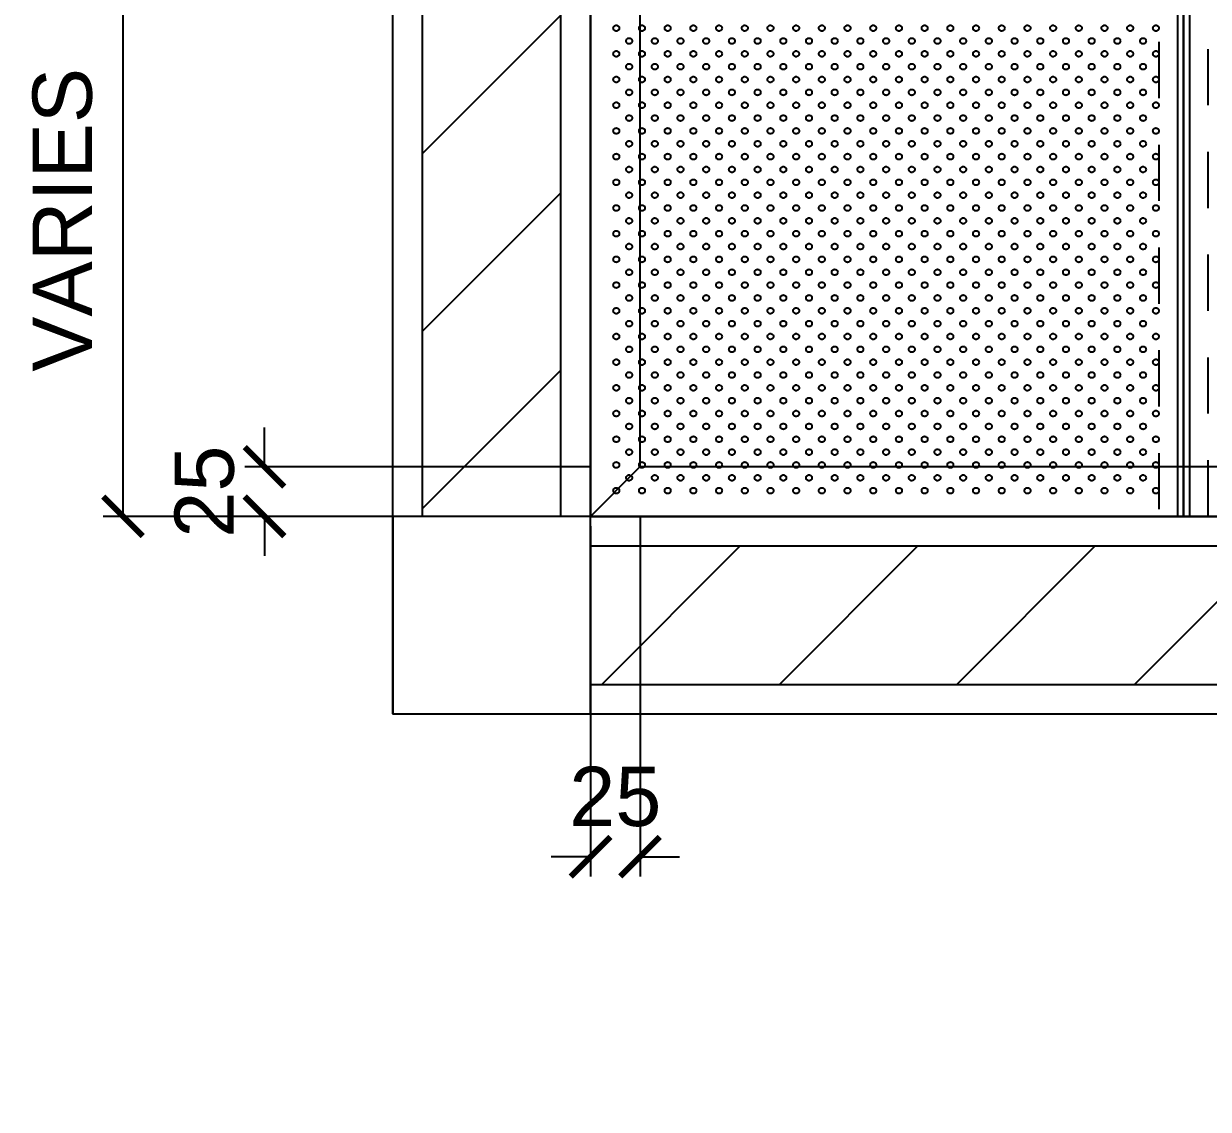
# Model space of a CAD drawing. Header units: millimetres. Extents: x 28487 to 58856, y 2691 to 22893.
# Drawn here: x 28487 to 29087, y 4850 to 5399 of the extents above; entities that cross this region are included whole.
import ezdxf
from ezdxf.xclip import XClip

# ---------------------------------------------------------------- set-up
doc = ezdxf.new("R2010")
doc.units = ezdxf.units.MM
doc.header["$XCLIPFRAME"] = 0
doc.linetypes.add('TA_HL_008.00000', pattern=[52, 28.4, -23.6])
for name, color, linetype in [('0-LOCK', 251, 'Continuous'), ('000 - EX D I M', 251, 'Continuous'), ('000 - H A T C H', 9, 'Continuous'), ('000_CLIP-IN_ACESSORIES_SUB_COLOR_1', 1, 'Continuous'), ('000_CLIP-IN_PANEL_MAIN_COLOR_1', 3, 'Continuous'), ('000_CLIP-IN_PANEL_SUB_COLOR_2', 1, 'Continuous'), ('000_CLIP-IN_PANEL_WIPEOUT_', 250, 'Continuous'), ('000_CLIP-IN_SUBFAME_MAIN_COLOR_1', 3, 'Continuous'), ('000_CLIP-IN_SUBFAME_MAIN_COLOR_2', 2, 'Continuous'), ('000_CLIP-IN_SUBFAME_WIPEOUT_', 250, 'Continuous')]:
    doc.layers.add(name, color=color, linetype=linetype)
doc.styles.add('Arial', font='arial.ttf')
doc.dimstyles.new('DIM 50 E-E', dxfattribs={"dimscale": 50, "dimtxt": 3, "dimasz": 2, "dimexe": 2, "dimexo": 2.5, "dimgap": 1.5, "dimtad": 1, "dimdec": 0, "dimzin": 0, "dimdsep": 46, "dimtxsty": 'Arial', "dimblk": 'ARCHTICK', "dimcen": 2, "dimclrd": 1, "dimclre": 1, "dimclrt": 3, "dimaunit": 1, "dimadec": 6, "dimazin": 0, "dimtfac": 1, "dimtdec": 0, "dimtix": 1, "dimtofl": 0, "dimtmove": 2, "dimatfit": 3, "dimfxl": 1, "dimtolj": 1, "dimtzin": 0, "dimlwd": -1, "dimlwe": -1, "dimarcsym": 0})

# ---------------------------------------------------------------- blocks, each defined once
blk = doc.blocks.new('C-2-PP00-AR-2350-01-B_20251110-161349_EX_PLAN_WALL')
h = blk.add_hatch()
h.set_pattern_fill('ANSI31', color=251, scale=20, style=0)
h.set_pattern_definition([(45, (344539.788377367, -412772.7056011707), (-44.90128060534576, 44.90128060534577), [])])
h.paths.add_polyline_path([(14.89999999850988, -1900.000000001863), (84.89999999850988, -1900.000000001863), (84.89999999850988, -100.0000000018626), (14.89999999850988, -100.0000000018626)])
h.paths.add_polyline_path([(99.89999999850988, -1915.000000001863), (99.89999999850988, -1985), (3099.89999999851, -1985), (3099.89999999851, -1915.000000001863)])
h.paths.add_polyline_path([(3184.900000002235, -100.0000000018626), (3114.89999999851, -100.0000000018626), (3114.89999999851, -1900.000000001863), (3184.89999999851, -1900.000000001863)])
at = {"color": 2}
for p, q in [((-0.09999999776482582, -1999.900000002235), (-0.09999999776482582, -0.1000000014901161)), ((99.89999999850988, -1900.000000001863), (99.89999999850988, -100.0000000018626)), ((99.89999999850988, -1900.000000001863), (3099.89999999851, -1900.000000001863)), ((0, -2000), (3199.800000000745, -2000))]:
    blk.add_line(p, q, dxfattribs=at)
at = {"color": 1}
for p, q in [((14.89999999850988, -1900.000000001863), (14.89999999850988, -100.0000000018626)), ((84.89999999850988, -1900.000000001863), (84.89999999850988, -100.0000000018626)), ((99.89999999850988, -1915.000000001863), (3099.89999999851, -1915.000000001863)), ((99.89999999850988, -1985), (3099.89999999851, -1985))]:
    blk.add_line(p, q, dxfattribs=at)
at = {"color": 3}
blk.add_lwpolyline([(99.89999999850988, -1900.000000001863), (-0.09999999776482582, -1900.000000001863), (-0.09999999776482582, -1999.900000002235), (99.89999999850988, -1999.900000002235)], close=True, dxfattribs=at)
blk = doc.blocks.new('_ArchTick')
at = {"color": 0, "linetype": 'ByBlock', "const_width": 0.15}
blk.add_lwpolyline([(-0.5, -0.5), (0.5, 0.5)], dxfattribs=at)
blk = doc.blocks.new('*D80')
at = {"layer": '000 - EX D I M', "color": 1, "transparency": 16777216}
for p, q in [((94.89999999850993, -1600.000000001864), (-146.7036900386158, -1600.000000001864)), ((-136.7036900386158, -1600.000000001864), (-136.7036900386158, -1900.000000001864)), ((94.89999999850993, -1900.000000001864), (-146.7036900386158, -1900.000000001864))]:
    blk.add_line(p, q, dxfattribs=at)
at = {"layer": 'Defpoints', "color": 0, "transparency": 16777216}
for p in [(99.89999999850994, -1600.000000001864), (-136.7036900386158, -1900.000000001864), (99.89999999850994, -1900.000000001864)]:
    blk.add_point(p, dxfattribs=at)
at = {"layer": '000 - EX D I M', "color": 1, "transparency": 16777216, "xscale": 20, "yscale": 20, "zscale": 20}
for p, rotation in [((-136.7036900386158, -1600.000000001864), 90), ((-136.7036900386158, -1900.000000001864), 270)]:
    blk.add_blockref('_ArchTick', p, dxfattribs=dict(at, rotation=rotation))
at = {"layer": '000 - EX D I M', "color": 3, "transparency": 16777216, "insert": (-167.2152862186981, -1750.000000001863), "char_height": 30, "attachment_point": 5, "rotation": 90, "style": 'Arial'}
blk.add_mtext('\\A1;VARIES', dxfattribs=at)
blk = doc.blocks.new('*D100')
at = {"layer": '000 - EX D I M', "color": 1, "transparency": 16777216}
for p, q in [((-65.07149855264296, -1875.000000001864), (-65.07149855264296, -1855.000000001864)), ((119.8999999985136, -1875.000000001864), (-75.07149855264298, -1875.000000001864)), ((94.89999999851356, -1900.000000001864), (-75.07149855264295, -1900.000000001864)), ((-65.07149855264295, -1900.000000001864), (-65.07149855264295, -1920.000000001864))]:
    blk.add_line(p, q, dxfattribs=at)
at = {"layer": 'Defpoints', "color": 0, "transparency": 16777216}
for p in [(-65.07149855264296, -1875.000000001864), (124.8999999985136, -1875.000000001864), (99.89999999851358, -1900.000000001864)]:
    blk.add_point(p, dxfattribs=at)
at = {"layer": '000 - EX D I M', "color": 1, "transparency": 16777216, "xscale": 20, "yscale": 20, "zscale": 20}
for p, rotation in [((-65.07149855264296, -1875.000000001864), 270), ((-65.07149855264295, -1900.000000001864), 90)]:
    blk.add_blockref('_ArchTick', p, dxfattribs=dict(at, rotation=rotation))
at = {"layer": '000 - EX D I M', "color": 3, "transparency": 16777216, "insert": (-95.38868818429422, -1887.500000001863), "char_height": 30, "attachment_point": 5, "rotation": 90, "style": 'Arial'}
blk.add_mtext('\\A1;25', dxfattribs=at)
blk = doc.blocks.new('*D101')
at = {"layer": '000 - EX D I M', "color": 1, "transparency": 16777216}
for p, q in [((124.8999999985135, -1880.000000001863), (124.8999999985135, -2082.215582128345)), ((99.89999999851352, -1905.000000001863), (99.89999999851351, -2082.215582128345)), ((99.89999999851351, -2072.215582128345), (79.89999999851351, -2072.215582128345)), ((124.8999999985135, -2072.215582128345), (144.8999999985135, -2072.215582128345))]:
    blk.add_line(p, q, dxfattribs=at)
at = {"layer": 'Defpoints', "color": 0, "transparency": 16777216}
for p in [(124.8999999985135, -1875.000000001863), (99.89999999851352, -1900.000000001863), (124.8999999985135, -2072.215582128345)]:
    blk.add_point(p, dxfattribs=at)
at = {"layer": '000 - EX D I M', "color": 1, "transparency": 16777216, "xscale": 20, "yscale": 20, "zscale": 20}
blk.add_blockref('_ArchTick', (99.89999999851351, -2072.215582128345), dxfattribs=at)
at = {"layer": '000 - EX D I M', "color": 1, "transparency": 16777216, "xscale": 20, "yscale": 20, "zscale": 20, "rotation": 180}
blk.add_blockref('_ArchTick', (124.8999999985135, -2072.215582128345), dxfattribs=at)
at = {"layer": '000 - EX D I M', "color": 3, "transparency": 16777216, "insert": (112.3999999985135, -2041.898392496694), "char_height": 30, "attachment_point": 5, "style": 'Arial'}
blk.add_mtext('\\A1;25', dxfattribs=at)
blk = doc.blocks.new('*U157')
blk.add_wipeout([(-299.9999999809079, -299.9999999943541), (300.0000000190922, -299.9999999943541), (300.0000000190922, 300.0000000056459), (-299.9999999809079, 300.0000000056459)]).dxf.layer = '000_CLIP-IN_PANEL_WIPEOUT_'
at = {"layer": '000_CLIP-IN_ACESSORIES_SUB_COLOR_1'}
blk.add_lwpolyline([(-296.9999999809079, -296.9999999943541), (297.0000000190921, -296.9999999943541), (297.0000000190921, 297.0000000056459), (-296.9999999809079, 297.0000000056459)], close=True, dxfattribs=at)
at = {"layer": '000_CLIP-IN_PANEL_MAIN_COLOR_1'}
blk.add_lwpolyline([(-299.9999999809079, -299.9999999943541), (300.0000000190921, -299.9999999943541), (300.0000000190921, 300.0000000056459), (-299.9999999809079, 300.0000000056459)], close=True, dxfattribs=at)
blk = doc.blocks.new('TYP.CLIP-IN_20251110-163539_FOR_PPLINE_C02')
blk.add_blockref('*U157', (-900, -900.0000000000518))
blk.add_blockref('*U157', (-1500, -900.0000000000518))
at = {"color": 1}
blk.add_lwpolyline([(-1500.000000000005, -900.0000000000002), (1499.999999999995, -900.0000000000002), (1499.999999999995, 899.9999999999998), (-1500.000000000005, 899.9999999999998)], close=True, dxfattribs=at)
at = {"layer": '000_CLIP-IN_PANEL_SUB_COLOR_2'}
for centre in [(-1486.999999960114, -652.9999999941142), (-1473.999999961104, -652.9999999941142), (-1460.999999962093, -652.9999999941142), (-1447.999999963083, -652.9999999941142), (-1434.999999964072, -652.9999999941142), (-1421.999999965062, -652.9999999941142), (-1408.999999966051, -652.9999999941142), (-1395.999999967041, -652.9999999941142), (-1382.99999996803, -652.9999999941141), (-1369.99999996902, -652.9999999941141), (-1356.999999970009, -652.9999999941141), (-1343.999999970999, -652.9999999941141), (-1330.999999971988, -652.9999999941141), (-1317.999999972978, -652.9999999941141), (-1304.999999973968, -652.9999999941141), (-1291.999999974957, -652.9999999941141), (-1278.999999975947, -652.9999999941141), (-1265.999999976936, -652.9999999941141), (-1252.999999977926, -652.9999999941141), (-1239.999999978915, -652.9999999941141), (-1226.999999979905, -652.9999999941141), (-1213.999999980894, -652.9999999941141), (-1480.499999960638, -659.4999999944998), (-1467.499999961628, -659.4999999944998), (-1454.499999962617, -659.4999999944998), (-1441.499999963607, -659.4999999944998), (-1428.499999964596, -659.4999999944998), (-1415.499999965586, -659.4999999944998), (-1402.499999966575, -659.4999999944998), (-1389.499999967565, -659.4999999944997), (-1376.499999968554, -659.4999999944997), (-1363.499999969544, -659.4999999944997), (-1350.499999970533, -659.4999999944997), (-1337.499999971523, -659.4999999944997), (-1324.499999972512, -659.4999999944997), (-1311.499999973502, -659.4999999944997), (-1298.499999974491, -659.4999999944997), (-1285.499999975481, -659.4999999944997), (-1272.49999997647, -659.4999999944997), (-1259.49999997746, -659.4999999944997), (-1246.49999997845, -659.4999999944997), (-1233.499999979439, -659.4999999944997), (-1220.499999980429, -659.4999999944997), (-1486.999999960114, -665.9999999940342), (-1473.999999961104, -665.9999999940342), (-1460.999999962093, -665.9999999940342), (-1447.999999963083, -665.9999999940342), (-1434.999999964072, -665.9999999940342), (-1421.999999965062, -665.9999999940342), (-1408.999999966051, -665.9999999940342), (-1395.999999967041, -665.9999999940342), (-1382.99999996803, -665.999999994034), (-1369.99999996902, -665.999999994034), (-1356.999999970009, -665.999999994034), (-1343.999999970999, -665.999999994034), (-1330.999999971988, -665.999999994034), (-1317.999999972978, -665.999999994034), (-1304.999999973968, -665.999999994034), (-1291.999999974957, -665.999999994034), (-1278.999999975947, -665.999999994034), (-1265.999999976936, -665.999999994034), (-1252.999999977926, -665.999999994034), (-1239.999999978915, -665.999999994034), (-1226.999999979905, -665.999999994034), (-1213.999999980894, -665.999999994034), (-1480.499999960638, -672.4999999944198), (-1467.499999961628, -672.4999999944198), (-1454.499999962617, -672.4999999944198), (-1441.499999963607, -672.4999999944198), (-1428.499999964596, -672.4999999944198), (-1415.499999965586, -672.4999999944198), (-1402.499999966575, -672.4999999944198), (-1389.499999967565, -672.4999999944197), (-1376.499999968554, -672.4999999944197), (-1363.499999969544, -672.4999999944197), (-1350.499999970533, -672.4999999944197), (-1337.499999971523, -672.4999999944197), (-1324.499999972512, -672.4999999944197), (-1311.499999973502, -672.4999999944197), (-1298.499999974491, -672.4999999944197), (-1285.499999975481, -672.4999999944197), (-1272.49999997647, -672.4999999944197), (-1259.49999997746, -672.4999999944197), (-1246.49999997845, -672.4999999944197), (-1233.499999979439, -672.4999999944197), (-1220.499999980429, -672.4999999944197), (-1486.999999960114, -678.9999999939541), (-1473.999999961104, -678.9999999939541), (-1460.999999962093, -678.9999999939541), (-1447.999999963083, -678.9999999939541), (-1434.999999964072, -678.9999999939541), (-1421.999999965062, -678.9999999939541), (-1408.999999966051, -678.9999999939541), (-1395.999999967041, -678.9999999939541), (-1382.99999996803, -678.999999993954), (-1369.99999996902, -678.999999993954), (-1356.999999970009, -678.999999993954), (-1343.999999970999, -678.999999993954), (-1330.999999971988, -678.999999993954), (-1317.999999972978, -678.999999993954), (-1304.999999973968, -678.999999993954), (-1291.999999974957, -678.999999993954), (-1278.999999975947, -678.999999993954), (-1265.999999976936, -678.999999993954), (-1252.999999977926, -678.999999993954), (-1239.999999978915, -678.999999993954), (-1226.999999979905, -678.999999993954), (-1213.999999980894, -678.999999993954), (-1480.499999960638, -685.4999999943398), (-1467.499999961628, -685.4999999943398), (-1454.499999962617, -685.4999999943398), (-1441.499999963607, -685.4999999943398), (-1428.499999964596, -685.4999999943398), (-1415.499999965586, -685.4999999943398), (-1402.499999966575, -685.4999999943398), (-1389.499999967565, -685.4999999943396), (-1376.499999968554, -685.4999999943396), (-1363.499999969544, -685.4999999943396), (-1350.499999970533, -685.4999999943396), (-1337.499999971523, -685.4999999943396), (-1324.499999972512, -685.4999999943396), (-1311.499999973502, -685.4999999943396), (-1298.499999974491, -685.4999999943396), (-1285.499999975481, -685.4999999943396), (-1272.49999997647, -685.4999999943396), (-1259.49999997746, -685.4999999943396), (-1246.49999997845, -685.4999999943396), (-1233.499999979439, -685.4999999943396), (-1220.499999980429, -685.4999999943396), (-1486.999999960114, -691.9999999938741), (-1473.999999961104, -691.9999999938741), (-1460.999999962093, -691.9999999938741), (-1447.999999963083, -691.9999999938741), (-1434.999999964072, -691.9999999938741), (-1421.999999965062, -691.9999999938741), (-1408.999999966051, -691.9999999938741), (-1395.999999967041, -691.9999999938741), (-1382.99999996803, -691.999999993874), (-1369.99999996902, -691.999999993874), (-1356.999999970009, -691.999999993874), (-1343.999999970999, -691.999999993874), (-1330.999999971988, -691.999999993874), (-1317.999999972978, -691.999999993874), (-1304.999999973968, -691.999999993874), (-1291.999999974957, -691.999999993874), (-1278.999999975947, -691.999999993874), (-1265.999999976936, -691.999999993874), (-1252.999999977926, -691.999999993874), (-1239.999999978915, -691.999999993874), (-1226.999999979905, -691.999999993874), (-1213.999999980894, -691.999999993874), (-1480.499999960638, -698.4999999942597), (-1467.499999961628, -698.4999999942597), (-1454.499999962617, -698.4999999942597), (-1441.499999963607, -698.4999999942597), (-1428.499999964596, -698.4999999942597), (-1415.499999965586, -698.4999999942597), (-1402.499999966575, -698.4999999942597), (-1389.499999967565, -698.4999999942596), (-1376.499999968554, -698.4999999942596), (-1363.499999969544, -698.4999999942596), (-1350.499999970533, -698.4999999942596), (-1337.499999971523, -698.4999999942596), (-1324.499999972512, -698.4999999942596), (-1311.499999973502, -698.4999999942596), (-1298.499999974491, -698.4999999942596), (-1285.499999975481, -698.4999999942596), (-1272.49999997647, -698.4999999942596), (-1259.49999997746, -698.4999999942596), (-1246.49999997845, -698.4999999942596), (-1233.499999979439, -698.4999999942596), (-1220.499999980429, -698.4999999942596), (-1486.999999960114, -704.9999999937941), (-1473.999999961104, -704.9999999937941), (-1460.999999962093, -704.9999999937941), (-1447.999999963083, -704.9999999937941), (-1434.999999964072, -704.9999999937941), (-1421.999999965062, -704.9999999937941), (-1408.999999966051, -704.9999999937941), (-1395.999999967041, -704.9999999937941), (-1382.99999996803, -704.999999993794), (-1369.99999996902, -704.999999993794), (-1356.999999970009, -704.999999993794), (-1343.999999970999, -704.999999993794), (-1330.999999971988, -704.999999993794), (-1317.999999972978, -704.999999993794), (-1304.999999973968, -704.999999993794), (-1291.999999974957, -704.999999993794), (-1278.999999975947, -704.999999993794), (-1265.999999976936, -704.999999993794), (-1252.999999977926, -704.999999993794), (-1239.999999978915, -704.999999993794), (-1226.999999979905, -704.999999993794), (-1213.999999980894, -704.999999993794), (-1480.499999960638, -711.4999999941797), (-1467.499999961628, -711.4999999941797), (-1454.499999962617, -711.4999999941797), (-1441.499999963607, -711.4999999941797), (-1428.499999964596, -711.4999999941797), (-1415.499999965586, -711.4999999941797), (-1402.499999966575, -711.4999999941797), (-1389.499999967565, -711.4999999941796), (-1376.499999968554, -711.4999999941796), (-1363.499999969544, -711.4999999941796), (-1350.499999970533, -711.4999999941796), (-1337.499999971523, -711.4999999941796), (-1324.499999972512, -711.4999999941796), (-1311.499999973502, -711.4999999941796), (-1298.499999974491, -711.4999999941796), (-1285.499999975481, -711.4999999941796), (-1272.49999997647, -711.4999999941796), (-1259.49999997746, -711.4999999941796), (-1246.49999997845, -711.4999999941796), (-1233.499999979439, -711.4999999941796), (-1220.499999980429, -711.4999999941796), (-1486.999999960114, -717.999999993714), (-1473.999999961104, -717.999999993714), (-1460.999999962093, -717.999999993714), (-1447.999999963083, -717.999999993714), (-1434.999999964072, -717.999999993714), (-1421.999999965062, -717.999999993714), (-1408.999999966051, -717.999999993714), (-1395.999999967041, -717.999999993714), (-1382.99999996803, -717.9999999937139), (-1369.99999996902, -717.9999999937139), (-1356.999999970009, -717.9999999937139), (-1343.999999970999, -717.9999999937139), (-1330.999999971988, -717.9999999937139), (-1317.999999972978, -717.9999999937139), (-1304.999999973968, -717.9999999937139), (-1291.999999974957, -717.9999999937139), (-1278.999999975947, -717.9999999937139), (-1265.999999976936, -717.9999999937139), (-1252.999999977926, -717.9999999937139), (-1239.999999978915, -717.9999999937139), (-1226.999999979905, -717.9999999937139), (-1213.999999980894, -717.9999999937139), (-1480.499999960638, -724.4999999940997), (-1467.499999961628, -724.4999999940997), (-1454.499999962617, -724.4999999940997), (-1441.499999963607, -724.4999999940997), (-1428.499999964596, -724.4999999940997), (-1415.499999965586, -724.4999999940997), (-1402.499999966575, -724.4999999940997), (-1389.499999967565, -724.4999999940995), (-1376.499999968554, -724.4999999940995), (-1363.499999969544, -724.4999999940995), (-1350.499999970533, -724.4999999940995), (-1337.499999971523, -724.4999999940995), (-1324.499999972512, -724.4999999940995), (-1311.499999973502, -724.4999999940995), (-1298.499999974491, -724.4999999940995), (-1285.499999975481, -724.4999999940995), (-1272.49999997647, -724.4999999940995), (-1259.49999997746, -724.4999999940995), (-1246.49999997845, -724.4999999940995), (-1233.499999979439, -724.4999999940995), (-1220.499999980429, -724.4999999940995), (-1486.999999960114, -730.999999993634), (-1473.999999961104, -730.999999993634), (-1460.999999962093, -730.999999993634), (-1447.999999963083, -730.999999993634), (-1434.999999964072, -730.999999993634), (-1421.999999965062, -730.999999993634), (-1408.999999966051, -730.999999993634), (-1395.999999967041, -730.999999993634), (-1382.99999996803, -730.9999999936339), (-1369.99999996902, -730.9999999936339), (-1356.999999970009, -730.9999999936339), (-1343.999999970999, -730.9999999936339), (-1330.999999971988, -730.9999999936339), (-1317.999999972978, -730.9999999936339), (-1304.999999973968, -730.9999999936339), (-1291.999999974957, -730.9999999936339), (-1278.999999975947, -730.9999999936339), (-1265.999999976936, -730.9999999936339), (-1252.999999977926, -730.9999999936339), (-1239.999999978915, -730.9999999936339), (-1226.999999979905, -730.9999999936339), (-1213.999999980894, -730.9999999936339), (-1480.499999960638, -737.4999999940196), (-1467.499999961628, -737.4999999940196), (-1454.499999962617, -737.4999999940196), (-1441.499999963607, -737.4999999940196), (-1428.499999964596, -737.4999999940196), (-1415.499999965586, -737.4999999940196), (-1402.499999966575, -737.4999999940196), (-1389.499999967565, -737.4999999940195), (-1376.499999968554, -737.4999999940195), (-1363.499999969544, -737.4999999940195), (-1350.499999970533, -737.4999999940195), (-1337.499999971523, -737.4999999940195), (-1324.499999972512, -737.4999999940195), (-1311.499999973502, -737.4999999940195), (-1298.499999974491, -737.4999999940195), (-1285.499999975481, -737.4999999940195), (-1272.49999997647, -737.4999999940195), (-1259.49999997746, -737.4999999940195), (-1246.49999997845, -737.4999999940195), (-1233.499999979439, -737.4999999940195), (-1220.499999980429, -737.4999999940195), (-1486.999999960114, -743.999999993554), (-1473.999999961104, -743.999999993554), (-1460.999999962093, -743.999999993554), (-1447.999999963083, -743.999999993554), (-1434.999999964072, -743.999999993554), (-1421.999999965062, -743.999999993554), (-1408.999999966051, -743.999999993554), (-1395.999999967041, -743.999999993554), (-1382.99999996803, -743.9999999935538), (-1369.99999996902, -743.9999999935538), (-1356.999999970009, -743.9999999935538), (-1343.999999970999, -743.9999999935538), (-1330.999999971988, -743.9999999935538), (-1317.999999972978, -743.9999999935538), (-1304.999999973968, -743.9999999935538), (-1291.999999974957, -743.9999999935538), (-1278.999999975947, -743.9999999935538), (-1265.999999976936, -743.9999999935538), (-1252.999999977926, -743.9999999935538), (-1239.999999978915, -743.9999999935538), (-1226.999999979905, -743.9999999935538), (-1213.999999980894, -743.9999999935538), (-1480.499999960638, -750.4999999939396), (-1467.499999961628, -750.4999999939396), (-1454.499999962617, -750.4999999939396), (-1441.499999963607, -750.4999999939396), (-1428.499999964596, -750.4999999939396), (-1415.499999965586, -750.4999999939396), (-1402.499999966575, -750.4999999939396), (-1389.499999967565, -750.4999999939395), (-1376.499999968554, -750.4999999939395), (-1363.499999969544, -750.4999999939395), (-1350.499999970533, -750.4999999939395), (-1337.499999971523, -750.4999999939395), (-1324.499999972512, -750.4999999939395), (-1311.499999973502, -750.4999999939395), (-1298.499999974491, -750.4999999939395), (-1285.499999975481, -750.4999999939395), (-1272.49999997647, -750.4999999939395), (-1259.49999997746, -750.4999999939395), (-1246.49999997845, -750.4999999939395), (-1233.499999979439, -750.4999999939395), (-1220.499999980429, -750.4999999939395), (-1486.999999960114, -756.9999999934739), (-1473.999999961104, -756.9999999934739), (-1460.999999962093, -756.9999999934739), (-1447.999999963083, -756.9999999934739), (-1434.999999964072, -756.9999999934739), (-1421.999999965062, -756.9999999934739), (-1408.999999966051, -756.9999999934739), (-1395.999999967041, -756.9999999934739), (-1382.99999996803, -756.9999999934738), (-1369.99999996902, -756.9999999934738), (-1356.999999970009, -756.9999999934738), (-1343.999999970999, -756.9999999934738), (-1330.999999971988, -756.9999999934738), (-1317.999999972978, -756.9999999934738), (-1304.999999973968, -756.9999999934738), (-1291.999999974957, -756.9999999934738), (-1278.999999975947, -756.9999999934738), (-1265.999999976936, -756.9999999934738), (-1252.999999977926, -756.9999999934738), (-1239.999999978915, -756.9999999934738), (-1226.999999979905, -756.9999999934738), (-1213.999999980894, -756.9999999934738), (-1480.499999960638, -763.4999999938595), (-1467.499999961628, -763.4999999938595), (-1454.499999962617, -763.4999999938595), (-1441.499999963607, -763.4999999938595), (-1428.499999964596, -763.4999999938595), (-1415.499999965586, -763.4999999938595), (-1402.499999966575, -763.4999999938595), (-1389.499999967565, -763.4999999938594), (-1376.499999968554, -763.4999999938594), (-1363.499999969544, -763.4999999938594), (-1350.499999970533, -763.4999999938594), (-1337.499999971523, -763.4999999938594), (-1324.499999972512, -763.4999999938594), (-1311.499999973502, -763.4999999938594), (-1298.499999974491, -763.4999999938594), (-1285.499999975481, -763.4999999938594), (-1272.49999997647, -763.4999999938594), (-1259.49999997746, -763.4999999938594), (-1246.49999997845, -763.4999999938594), (-1233.499999979439, -763.4999999938594), (-1220.499999980429, -763.4999999938594), (-1486.999999960114, -769.9999999933939), (-1473.999999961104, -769.9999999933939), (-1460.999999962093, -769.9999999933939), (-1447.999999963083, -769.9999999933939), (-1434.999999964072, -769.9999999933939), (-1421.999999965062, -769.9999999933939), (-1408.999999966051, -769.9999999933939), (-1395.999999967041, -769.9999999933939), (-1382.99999996803, -769.9999999933938), (-1369.99999996902, -769.9999999933938), (-1356.999999970009, -769.9999999933938), (-1343.999999970999, -769.9999999933938), (-1330.999999971988, -769.9999999933938), (-1317.999999972978, -769.9999999933938), (-1304.999999973968, -769.9999999933938), (-1291.999999974957, -769.9999999933938), (-1278.999999975947, -769.9999999933938), (-1265.999999976936, -769.9999999933938), (-1252.999999977926, -769.9999999933938), (-1239.999999978915, -769.9999999933938), (-1226.999999979905, -769.9999999933938), (-1213.999999980894, -769.9999999933938), (-1480.499999960638, -776.4999999937795), (-1467.499999961628, -776.4999999937795), (-1454.499999962617, -776.4999999937795), (-1441.499999963607, -776.4999999937795), (-1428.499999964596, -776.4999999937795), (-1415.499999965586, -776.4999999937795), (-1402.499999966575, -776.4999999937795), (-1389.499999967565, -776.4999999937794), (-1376.499999968554, -776.4999999937794), (-1363.499999969544, -776.4999999937794), (-1350.499999970533, -776.4999999937794), (-1337.499999971523, -776.4999999937794), (-1324.499999972512, -776.4999999937794), (-1311.499999973502, -776.4999999937794), (-1298.499999974491, -776.4999999937794), (-1285.499999975481, -776.4999999937794), (-1272.49999997647, -776.4999999937794), (-1259.49999997746, -776.4999999937794), (-1246.49999997845, -776.4999999937794), (-1233.499999979439, -776.4999999937794), (-1220.499999980429, -776.4999999937794), (-1486.999999960114, -782.9999999933138), (-1473.999999961104, -782.9999999933138), (-1460.999999962093, -782.9999999933138), (-1447.999999963083, -782.9999999933138), (-1434.999999964072, -782.9999999933138), (-1421.999999965062, -782.9999999933138), (-1408.999999966051, -782.9999999933138), (-1395.999999967041, -782.9999999933138), (-1382.99999996803, -782.9999999933137), (-1369.99999996902, -782.9999999933137), (-1356.999999970009, -782.9999999933137), (-1343.999999970999, -782.9999999933137), (-1330.999999971988, -782.9999999933137), (-1317.999999972978, -782.9999999933137), (-1304.999999973968, -782.9999999933137), (-1291.999999974957, -782.9999999933137), (-1278.999999975947, -782.9999999933137), (-1265.999999976936, -782.9999999933137), (-1252.999999977926, -782.9999999933137), (-1239.999999978915, -782.9999999933137), (-1226.999999979905, -782.9999999933137), (-1213.999999980894, -782.9999999933137), (-1480.499999960638, -789.4999999936995), (-1467.499999961628, -789.4999999936995), (-1454.499999962617, -789.4999999936995), (-1441.499999963607, -789.4999999936995), (-1428.499999964596, -789.4999999936995), (-1415.499999965586, -789.4999999936995), (-1402.499999966575, -789.4999999936995), (-1389.499999967565, -789.4999999936994), (-1376.499999968554, -789.4999999936994), (-1363.499999969544, -789.4999999936994), (-1350.499999970533, -789.4999999936994), (-1337.499999971523, -789.4999999936994), (-1324.499999972512, -789.4999999936994), (-1311.499999973502, -789.4999999936994), (-1298.499999974491, -789.4999999936994), (-1285.499999975481, -789.4999999936994), (-1272.49999997647, -789.4999999936994), (-1259.49999997746, -789.4999999936994), (-1246.49999997845, -789.4999999936994), (-1233.499999979439, -789.4999999936994), (-1220.499999980429, -789.4999999936994), (-1486.999999960114, -795.9999999932338), (-1473.999999961104, -795.9999999932338), (-1460.999999962093, -795.9999999932338), (-1447.999999963083, -795.9999999932338), (-1434.999999964072, -795.9999999932338), (-1421.999999965062, -795.9999999932338), (-1408.999999966051, -795.9999999932338), (-1395.999999967041, -795.9999999932338), (-1382.99999996803, -795.9999999932337), (-1369.99999996902, -795.9999999932337), (-1356.999999970009, -795.9999999932337), (-1343.999999970999, -795.9999999932337), (-1330.999999971988, -795.9999999932337), (-1317.999999972978, -795.9999999932337), (-1304.999999973968, -795.9999999932337), (-1291.999999974957, -795.9999999932337), (-1278.999999975947, -795.9999999932337), (-1265.999999976936, -795.9999999932337), (-1252.999999977926, -795.9999999932337), (-1239.999999978915, -795.9999999932337), (-1226.999999979905, -795.9999999932337), (-1213.999999980894, -795.9999999932337), (-1480.499999960638, -802.4999999936194), (-1467.499999961628, -802.4999999936194), (-1454.499999962617, -802.4999999936194), (-1441.499999963607, -802.4999999936194), (-1428.499999964596, -802.4999999936194), (-1415.499999965586, -802.4999999936194), (-1402.499999966575, -802.4999999936194), (-1389.499999967565, -802.4999999936193), (-1376.499999968554, -802.4999999936193), (-1363.499999969544, -802.4999999936193), (-1350.499999970533, -802.4999999936193), (-1337.499999971523, -802.4999999936193), (-1324.499999972512, -802.4999999936193), (-1311.499999973502, -802.4999999936193), (-1298.499999974491, -802.4999999936193), (-1285.499999975481, -802.4999999936193), (-1272.49999997647, -802.4999999936193), (-1259.49999997746, -802.4999999936193), (-1246.49999997845, -802.4999999936193), (-1233.499999979439, -802.4999999936193), (-1220.499999980429, -802.4999999936193), (-1486.999999960114, -808.9999999931538), (-1473.999999961104, -808.9999999931538), (-1460.999999962093, -808.9999999931538), (-1447.999999963083, -808.9999999931538), (-1434.999999964072, -808.9999999931538), (-1421.999999965062, -808.9999999931538), (-1408.999999966051, -808.9999999931538), (-1395.999999967041, -808.9999999931538), (-1382.99999996803, -808.9999999931537), (-1369.99999996902, -808.9999999931537), (-1356.999999970009, -808.9999999931537), (-1343.999999970999, -808.9999999931537), (-1330.999999971988, -808.9999999931537), (-1317.999999972978, -808.9999999931537), (-1304.999999973968, -808.9999999931537), (-1291.999999974957, -808.9999999931537), (-1278.999999975947, -808.9999999931537), (-1265.999999976936, -808.9999999931537), (-1252.999999977926, -808.9999999931537), (-1239.999999978915, -808.9999999931537), (-1226.999999979905, -808.9999999931537), (-1213.999999980894, -808.9999999931537), (-1480.499999960638, -815.4999999935394), (-1467.499999961628, -815.4999999935394), (-1454.499999962617, -815.4999999935394), (-1441.499999963607, -815.4999999935394), (-1428.499999964596, -815.4999999935394), (-1415.499999965586, -815.4999999935394), (-1402.499999966575, -815.4999999935394), (-1389.499999967565, -815.4999999935393), (-1376.499999968554, -815.4999999935393), (-1363.499999969544, -815.4999999935393), (-1350.499999970533, -815.4999999935393), (-1337.499999971523, -815.4999999935393), (-1324.499999972512, -815.4999999935393), (-1311.499999973502, -815.4999999935393), (-1298.499999974491, -815.4999999935393), (-1285.499999975481, -815.4999999935393), (-1272.49999997647, -815.4999999935393), (-1259.49999997746, -815.4999999935393), (-1246.49999997845, -815.4999999935393), (-1233.499999979439, -815.4999999935393), (-1220.499999980429, -815.4999999935393), (-1486.999999960114, -821.9999999930737), (-1473.999999961104, -821.9999999930737), (-1460.999999962093, -821.9999999930737), (-1447.999999963083, -821.9999999930737), (-1434.999999964072, -821.9999999930737), (-1421.999999965062, -821.9999999930737), (-1408.999999966051, -821.9999999930737), (-1395.999999967041, -821.9999999930737), (-1382.99999996803, -821.9999999930736), (-1369.99999996902, -821.9999999930736), (-1356.999999970009, -821.9999999930736), (-1343.999999970999, -821.9999999930736), (-1330.999999971988, -821.9999999930736), (-1317.999999972978, -821.9999999930736), (-1304.999999973968, -821.9999999930736), (-1291.999999974957, -821.9999999930736), (-1278.999999975947, -821.9999999930736), (-1265.999999976936, -821.9999999930736), (-1252.999999977926, -821.9999999930736), (-1239.999999978915, -821.9999999930736), (-1226.999999979905, -821.9999999930736), (-1213.999999980894, -821.9999999930736), (-1480.499999960638, -828.4999999934594), (-1467.499999961628, -828.4999999934594), (-1454.499999962617, -828.4999999934594), (-1441.499999963607, -828.4999999934594), (-1428.499999964596, -828.4999999934594), (-1415.499999965586, -828.4999999934594), (-1402.499999966575, -828.4999999934594), (-1389.499999967565, -828.4999999934593), (-1376.499999968554, -828.4999999934593), (-1363.499999969544, -828.4999999934593), (-1350.499999970533, -828.4999999934593), (-1337.499999971523, -828.4999999934593), (-1324.499999972512, -828.4999999934593), (-1311.499999973502, -828.4999999934593), (-1298.499999974491, -828.4999999934593), (-1285.499999975481, -828.4999999934593), (-1272.49999997647, -828.4999999934593), (-1259.49999997746, -828.4999999934593), (-1246.49999997845, -828.4999999934593), (-1233.499999979439, -828.4999999934593), (-1220.499999980429, -828.4999999934593), (-1486.999999960114, -834.9999999929937), (-1473.999999961104, -834.9999999929937), (-1460.999999962093, -834.9999999929937), (-1447.999999963083, -834.9999999929937), (-1434.999999964072, -834.9999999929937), (-1421.999999965062, -834.9999999929937), (-1408.999999966051, -834.9999999929937), (-1395.999999967041, -834.9999999929937), (-1382.99999996803, -834.9999999929936), (-1369.99999996902, -834.9999999929936), (-1356.999999970009, -834.9999999929936), (-1343.999999970999, -834.9999999929936), (-1330.999999971988, -834.9999999929936), (-1317.999999972978, -834.9999999929936), (-1304.999999973968, -834.9999999929936), (-1291.999999974957, -834.9999999929936), (-1278.999999975947, -834.9999999929936), (-1265.999999976936, -834.9999999929936), (-1252.999999977926, -834.9999999929936), (-1239.999999978915, -834.9999999929936), (-1226.999999979905, -834.9999999929936), (-1213.999999980894, -834.9999999929936), (-1480.499999960638, -841.4999999933793), (-1467.499999961628, -841.4999999933793), (-1454.499999962617, -841.4999999933793), (-1441.499999963607, -841.4999999933793), (-1428.499999964596, -841.4999999933793), (-1415.499999965586, -841.4999999933793), (-1402.499999966575, -841.4999999933793), (-1389.499999967565, -841.4999999933792), (-1376.499999968554, -841.4999999933792), (-1363.499999969544, -841.4999999933792), (-1350.499999970533, -841.4999999933792), (-1337.499999971523, -841.4999999933792), (-1324.499999972512, -841.4999999933792), (-1311.499999973502, -841.4999999933792), (-1298.499999974491, -841.4999999933792), (-1285.499999975481, -841.4999999933792), (-1272.49999997647, -841.4999999933792), (-1259.49999997746, -841.4999999933792), (-1246.49999997845, -841.4999999933792), (-1233.499999979439, -841.4999999933792), (-1220.499999980429, -841.4999999933792), (-1486.999999960114, -847.9999999929137), (-1473.999999961104, -847.9999999929137), (-1460.999999962093, -847.9999999929137), (-1447.999999963083, -847.9999999929137), (-1434.999999964072, -847.9999999929137), (-1421.999999965062, -847.9999999929137), (-1408.999999966051, -847.9999999929137), (-1395.999999967041, -847.9999999929137), (-1382.99999996803, -847.9999999929136), (-1369.99999996902, -847.9999999929136), (-1356.999999970009, -847.9999999929136), (-1343.999999970999, -847.9999999929136), (-1330.999999971988, -847.9999999929136), (-1317.999999972978, -847.9999999929136), (-1304.999999973968, -847.9999999929136), (-1291.999999974957, -847.9999999929136), (-1278.999999975947, -847.9999999929136), (-1265.999999976936, -847.9999999929136), (-1252.999999977926, -847.9999999929136), (-1239.999999978915, -847.9999999929136), (-1226.999999979905, -847.9999999929136), (-1213.999999980894, -847.9999999929136), (-1480.499999960638, -854.4999999932993), (-1467.499999961628, -854.4999999932993), (-1454.499999962617, -854.4999999932993), (-1441.499999963607, -854.4999999932993), (-1428.499999964596, -854.4999999932993), (-1415.499999965586, -854.4999999932993), (-1402.499999966575, -854.4999999932993), (-1389.499999967565, -854.4999999932992), (-1376.499999968554, -854.4999999932992), (-1363.499999969544, -854.4999999932992), (-1350.499999970533, -854.4999999932992), (-1337.499999971523, -854.4999999932992), (-1324.499999972512, -854.4999999932992), (-1311.499999973502, -854.4999999932992), (-1298.499999974491, -854.4999999932992), (-1285.499999975481, -854.4999999932992), (-1272.49999997647, -854.4999999932992), (-1259.49999997746, -854.4999999932992), (-1246.49999997845, -854.4999999932992), (-1233.499999979439, -854.4999999932992), (-1220.499999980429, -854.4999999932992), (-1486.999999960114, -860.9999999928336), (-1473.999999961104, -860.9999999928336), (-1460.999999962093, -860.9999999928336), (-1447.999999963083, -860.9999999928336), (-1434.999999964072, -860.9999999928336), (-1421.999999965062, -860.9999999928336), (-1408.999999966051, -860.9999999928336), (-1395.999999967041, -860.9999999928336), (-1382.99999996803, -860.9999999928335), (-1369.99999996902, -860.9999999928335), (-1356.999999970009, -860.9999999928335), (-1343.999999970999, -860.9999999928335), (-1330.999999971988, -860.9999999928335), (-1317.999999972978, -860.9999999928335), (-1304.999999973968, -860.9999999928335), (-1291.999999974957, -860.9999999928335), (-1278.999999975947, -860.9999999928335), (-1265.999999976936, -860.9999999928335), (-1252.999999977926, -860.9999999928335), (-1239.999999978915, -860.9999999928335), (-1226.999999979905, -860.9999999928335), (-1213.999999980894, -860.9999999928335), (-1480.499999960638, -867.4999999932193), (-1467.499999961628, -867.4999999932193), (-1454.499999962617, -867.4999999932193), (-1441.499999963607, -867.4999999932193), (-1428.499999964596, -867.4999999932193), (-1415.499999965586, -867.4999999932193), (-1402.499999966575, -867.4999999932193), (-1389.499999967565, -867.4999999932191), (-1376.499999968554, -867.4999999932191), (-1363.499999969544, -867.4999999932191), (-1350.499999970533, -867.4999999932191), (-1337.499999971523, -867.4999999932191), (-1324.499999972512, -867.4999999932191), (-1311.499999973502, -867.4999999932191), (-1298.499999974491, -867.4999999932191), (-1285.499999975481, -867.4999999932191), (-1272.49999997647, -867.4999999932191), (-1259.49999997746, -867.4999999932191), (-1246.49999997845, -867.4999999932191), (-1233.499999979439, -867.4999999932191), (-1220.499999980429, -867.4999999932191), (-1486.999999960114, -873.9999999927536), (-1473.999999961104, -873.9999999927536), (-1460.999999962093, -873.9999999927536), (-1447.999999963083, -873.9999999927536), (-1434.999999964072, -873.9999999927536), (-1421.999999965062, -873.9999999927536), (-1408.999999966051, -873.9999999927536), (-1395.999999967041, -873.9999999927536), (-1382.99999996803, -873.9999999927535), (-1369.99999996902, -873.9999999927535), (-1356.999999970009, -873.9999999927535), (-1343.999999970999, -873.9999999927535), (-1330.999999971988, -873.9999999927535), (-1317.999999972978, -873.9999999927535), (-1304.999999973968, -873.9999999927535), (-1291.999999974957, -873.9999999927535), (-1278.999999975947, -873.9999999927535), (-1265.999999976936, -873.9999999927535), (-1252.999999977926, -873.9999999927535), (-1239.999999978915, -873.9999999927535), (-1226.999999979905, -873.9999999927535), (-1213.999999980894, -873.9999999927535), (-1480.499999960638, -880.4999999931392), (-1467.499999961628, -880.4999999931392), (-1454.499999962617, -880.4999999931392), (-1441.499999963607, -880.4999999931392), (-1428.499999964596, -880.4999999931392), (-1415.499999965586, -880.4999999931392), (-1402.499999966575, -880.4999999931392), (-1389.499999967565, -880.4999999931391), (-1376.499999968554, -880.4999999931391), (-1363.499999969544, -880.4999999931391), (-1350.499999970533, -880.4999999931391), (-1337.499999971523, -880.4999999931391), (-1324.499999972512, -880.4999999931391), (-1311.499999973502, -880.4999999931391), (-1298.499999974491, -880.4999999931391), (-1285.499999975481, -880.4999999931391), (-1272.49999997647, -880.4999999931391), (-1259.49999997746, -880.4999999931391), (-1246.49999997845, -880.4999999931391), (-1233.499999979439, -880.4999999931391), (-1220.499999980429, -880.4999999931391), (-1486.999999960114, -886.9999999926736), (-1473.999999961104, -886.9999999926736), (-1460.999999962093, -886.9999999926736), (-1447.999999963083, -886.9999999926736), (-1434.999999964072, -886.9999999926736), (-1421.999999965062, -886.9999999926736), (-1408.999999966051, -886.9999999926736), (-1395.999999967041, -886.9999999926736), (-1382.99999996803, -886.9999999926735), (-1369.99999996902, -886.9999999926735), (-1356.999999970009, -886.9999999926735), (-1343.999999970999, -886.9999999926735), (-1330.999999971988, -886.9999999926735), (-1317.999999972978, -886.9999999926735), (-1304.999999973968, -886.9999999926735), (-1291.999999974957, -886.9999999926735), (-1278.999999975947, -886.9999999926735), (-1265.999999976936, -886.9999999926735), (-1252.999999977926, -886.9999999926735), (-1239.999999978915, -886.9999999926735), (-1226.999999979905, -886.9999999926735), (-1213.999999980894, -886.9999999926735)]:
    blk.add_circle(centre, 1.50000000030559, dxfattribs=at)
blk = doc.blocks.new('*U165')
blk.add_wipeout([(2.2737367544323206e-13, -9.094947017729282e-13), (25.149999999484862, 25.149999999483725), (25.14999999948327, 1774.850000006161), (-1.5916157281026244e-12, 1800.000000005646)])
at = {"layer": '000 - H A T C H'}
h = blk.add_hatch(dxfattribs=at)
h.set_pattern_fill('DOTS', color=8)
h.set_pattern_definition([(0, (-1.755040557333242e-12, 1710.000000005646), (0.79375, 1.5875), [0, -1.5875])])
h.paths.add_polyline_path([(1.70530256582424e-13, -7.815970093361102e-13), (25.14999999948505, 25.14999999948407), (25.14999999948329, 1774.850000006161), (-1.570299446035616e-12, 1800.000000005645)])
at = {"layer": '000_CLIP-IN_ACESSORIES_SUB_COLOR_1'}
blk.add_lwpolyline([(1.70530256582424e-13, -7.815970093361102e-13), (25.14999999948505, 25.14999999948407), (25.14999999948329, 1774.850000006161), (-1.570299446035616e-12, 1800.000000005645)], close=True, dxfattribs=at)
blk.add_wipeout([(2.2737367544323206e-13, 9.094947017729282e-13), (25.14999999948509, 25.149999999484862), (2974.8500000005142, 25.149999999483953), (2999.999999999999, -9.094947017729282e-13)])
at = {"layer": '000 - H A T C H'}
h = blk.add_hatch(dxfattribs=at)
h.set_pattern_fill('DOTS', color=8)
h.set_pattern_definition([(0, (2920.000000000374, -1.556088591322121e-12), (0.79375, 1.5875), [0, -1.5875])])
h.paths.add_polyline_path([(1.70530256582424e-13, -7.815970093361102e-13), (25.14999999948505, 25.14999999948407), (2974.850000000514, 25.14999999948245), (2999.999999999999, -2.366107310088636e-12)])
at = {"layer": '000_CLIP-IN_ACESSORIES_SUB_COLOR_1'}
blk.add_lwpolyline([(1.70530256582424e-13, -7.815970093361102e-13), (25.14999999948505, 25.14999999948407), (2974.850000000514, 25.14999999948245), (2999.999999999999, -2.366107310088636e-12)], close=True, dxfattribs=at)
blk = doc.blocks.new('*U152')
blk.add_wipeout([(2.2737367544323206e-13, 12.500000000000176), (2.2737367544323206e-13, -12.500000000000165), (1800.0000000000523, -12.500000000004702), (1800.0000000000523, 12.499999999995753)]).dxf.layer = '000_CLIP-IN_SUBFAME_WIPEOUT_'
at = {"layer": '000_CLIP-IN_SUBFAME_MAIN_COLOR_1', "color": 0, "linetype": 'ByBlock'}
blk.add_lwpolyline([(1.822281094368277e-13, 12.50000000000018), (1.730432584432225e-13, -12.49999999999982), (1800.000000000052, -12.50000000000425), (1800.000000000052, 12.49999999999575)], close=True, dxfattribs=at)
blk = doc.blocks.new('TYP.CLIP-IN_20251110-164052_FRAMING_SET')
at = {"layer": '000_CLIP-IN_SUBFAME_MAIN_COLOR_2', "linetype": 'ByBlock', "rotation": 90}
blk.add_blockref('*U152', (300.0000000000036, -1800.000000000052), dxfattribs=at)
blk = doc.blocks.new('C-2-PP00-AR-2350-01-B_20251110-161513_EX_DIM')
at = {"layer": '000 - EX D I M'}
dim = blk.add_linear_dim(base=(-136.7036900386158, -1900.000000001864), p1=(99.89999999850988, -1600.000000001863), p2=(99.89999999850988, -1900.000000001863), angle=90, text='VARIES', dimstyle='DIM 50 E-E', override={"dimscale": 10, "dimexe": 1, "dimexo": 0.5}, dxfattribs=at)
dim.commit()
dim.dimension.update_dxf_attribs({"geometry": '*D80', "text_midpoint": (-167.2152862186981, -1750.000000001863)})
dim = blk.add_linear_dim(base=(-65.07149855264296, -1875.000000001864), p1=(99.89999999851352, -1900.000000001863), p2=(124.8999999985135, -1875.000000001863), angle=270, dimstyle='DIM 50 E-E', override={"dimscale": 10, "dimexe": 1, "dimexo": 0.5}, dxfattribs=at)
dim.commit()
dim.dimension.update_dxf_attribs({"geometry": '*D100', "text_midpoint": (-95.38868818429422, -1887.500000001863)})
dim = blk.add_linear_dim(base=(124.8999999985135, -2072.215582128345), p1=(99.89999999851352, -1900.000000001863), p2=(124.8999999985135, -1875.000000001863), dimstyle='DIM 50 E-E', override={"dimscale": 10, "dimexe": 1, "dimexo": 0.5}, dxfattribs=at)
dim.commit()
dim.dimension.update_dxf_attribs({"geometry": '*D101', "text_midpoint": (112.3999999985135, -2041.898392496694)})

msp = doc.modelspace()

# ---------------------------------------------------------------- linework, layer by layer
at = {"color": 1}
for points in [[(28774.19376743099, 5149.507187225332), (31774.19376743099, 5149.507187225332), (31774.19376743099, 6949.507187225332), (28774.19376743099, 6949.507187225332)], [(31774.19376743099, 6949.507187225332), (28774.19376743099, 6949.507187225332), (28774.19376743099, 5149.507187225332), (31774.19376743099, 5149.507187225332)]]:
    msp.add_lwpolyline(points, close=True, dxfattribs=at)
at = {"layer": '0-LOCK', "color": 1}
msp.add_lwpolyline([(31774.19376743099, 6949.507187225332), (28774.19376743099, 6949.507187225332), (28774.19376743099, 5149.507187225332), (31774.19376743099, 5149.507187225332), (31774.19376743099, 6949.507187225332)], close=True, dxfattribs=at)

# ---------------------------------------------------------------- block references
msp.add_blockref('C-2-PP00-AR-2350-01-B_20251110-161513_EX_DIM', (28674.29376743248, 7049.507187227195), dxfattribs=at)

# ---------------------------------------------------------------- next in the draw order: block references
ref = msp.add_blockref('TYP.CLIP-IN_20251110-163539_FOR_PPLINE_C02', (30274.19376743099, 6049.507187225332))
XClip(ref).set_block_clipping_path([(-282.68779524376805, 900), (-223.18339045674657, 832.6495614811274), (-165.36632818719954, 763.8467580420993), (-109.80349577390734, 693.213698009692), (-57.26516429404728, 620.3072487909112), (-8.837836409467855, 544.6152677974969), (33.8958859084305, 465.5825236794426), (68.58731263489244, 382.7285890232133), (91.81404162282342, 296.0033926673359), (99.11951014829174, 206.58459383355512), (86.40570524597206, 117.83285936500943), (52.862869135562505, 34.680513650508146), (2.1393321508003282, -39.342686533139386), (-59.147897147689946, -105.01062778866526), (-125.92358849422817, -165.13600299405698), (-195.55225704707846, -221.9520193781318), (-266.43158291184955, -277.20796639785476), (-337.29998646134845, -332.4777616231722), (-406.777330436129, -389.47812093195444), (-472.7267725019301, -450.4959168526657), (-530.62628840447, -519.0864641235012), (-568.3121206018877, -600.072031302193), (-564.161007109029, -688.8543593628619), (-524.2432105395092, -768.9789761158363), (-467.1353885997778, -838.2493669942533), (-401.88035284295984, -900.0000000000355), (-1500.0000000000073, -899.9999999943539), (-1500, 900.0000000056461)])

# ---------------------------------------------------------------- next in the draw order: linework, layer by layer
at = {"color": 1}
msp.add_lwpolyline([(30360.59947267696, 6167.340046590341), (30327.05663656655, 6084.18770087584), (30276.33309958179, 6010.164500692193), (30215.0458702833, 5944.496559436667), (30148.27017893676, 5884.371184231275), (30078.64151038391, 5827.5551678472), (30007.76218451914, 5772.299220827477), (29936.89378096964, 5717.02942560216), (29867.41643699486, 5660.029066293378), (29801.46699492906, 5599.011270372666), (29743.56747902652, 5530.420723101831), (29705.8816468291, 5449.435155923139), (29710.03276032196, 5360.65282786247), (29749.95055689148, 5280.528211109496), (29807.05837883121, 5211.257820231079), (29872.31341458803, 5149.507187225297), (28774.19376743098, 5149.507187230978), (28774.19376743099, 6949.507187230978)], dxfattribs=at)

# ---------------------------------------------------------------- next in the draw order: block references
ref = msp.add_blockref('*U165', (28774.19376743099, 5149.507187225333))
XClip(ref).set_block_clipping_path([(1217.312204756232, 1799.999999999999), (1276.8166095432534, 1732.6495614811265), (1334.6336718128005, 1663.8467580420984), (1390.1965042260927, 1593.2136980096911), (1442.7348357059527, 1520.3072487909103), (1491.1621635905321, 1444.615267797496), (1533.8958859084305, 1365.5825236794417), (1568.5873126348924, 1282.7285890232124), (1591.8140416228234, 1196.003392667335), (1599.1195101482917, 1106.5845938335542), (1586.405705245972, 1017.8328593650085), (1552.8628691355625, 934.6805136505072), (1502.1393321508003, 860.6573134668597), (1440.85210285231, 794.9893722113338), (1374.0764115057718, 734.8639970059421), (1304.4477429529215, 678.0479806218673), (1233.5684170881505, 622.7920336021443), (1162.7000135386515, 567.5222383768269), (1093.222669563871, 510.52187906804465), (1027.27322749807, 449.5040831473334), (969.37371159553, 380.9135358764979), (931.6878793981123, 299.92796869780614), (935.838992890971, 211.14564063713715), (975.7567894604908, 131.0210238841628), (1032.8646114002222, 61.75063300574584), (1098.1196471570402, -3.637978807091713e-11), (-7.275957614183426e-12, 5.6452336139045656e-09), (-0.17826429952765466, 1800.3214269178197)])

# ---------------------------------------------------------------- next in the draw order: block references
at = {"layer": '0-LOCK', "color": 1}
msp.add_blockref('C-2-PP00-AR-2350-01-B_20251110-161349_EX_PLAN_WALL', (28674.29376743248, 7049.507187227195), dxfattribs=at)

# ---------------------------------------------------------------- next in the draw order: block references
at = {"linetype": 'TA_HL_008.00000'}
ref = msp.add_blockref('TYP.CLIP-IN_20251110-164052_FRAMING_SET', (28774.19376743099, 6949.507187225332), dxfattribs=at)
XClip(ref).set_block_clipping_path([(1217.312204756232, 0), (1276.8166095432534, -67.35043851887258), (1334.6336718128005, -136.15324195790072), (1390.1965042260927, -206.78630199030795), (1442.7348357059527, -279.6927512090888), (1491.1621635905321, -355.3847322025031), (1533.8958859084305, -434.4174763205574), (1568.5873126348924, -517.2714109767867), (1591.8140416228234, -603.9966073326641), (1599.1195101482917, -693.4154061664449), (1586.405705245972, -782.1671406349906), (1552.8628691355625, -865.3194863494919), (1502.1393321508003, -939.3426865331394), (1440.85210285231, -1005.0106277886653), (1374.0764115057718, -1065.136002994057), (1304.4477429529215, -1121.9520193781318), (1233.5684170881505, -1177.2079663978548), (1162.7000135386515, -1232.4777616231722), (1093.222669563871, -1289.4781209319544), (1027.27322749807, -1350.4959168526657), (969.37371159553, -1419.0864641235012), (931.6878793981123, -1500.072031302193), (935.838992890971, -1588.854359362862), (975.7567894604908, -1668.9789761158363), (1032.8646114002222, -1738.2493669942533), (1098.1196471570402, -1800.0000000000355), (-7.275957614183426e-12, -1799.9999999943539), (0, 5.6461431086063385e-09)])

doc.saveas('drawing.dxf')
